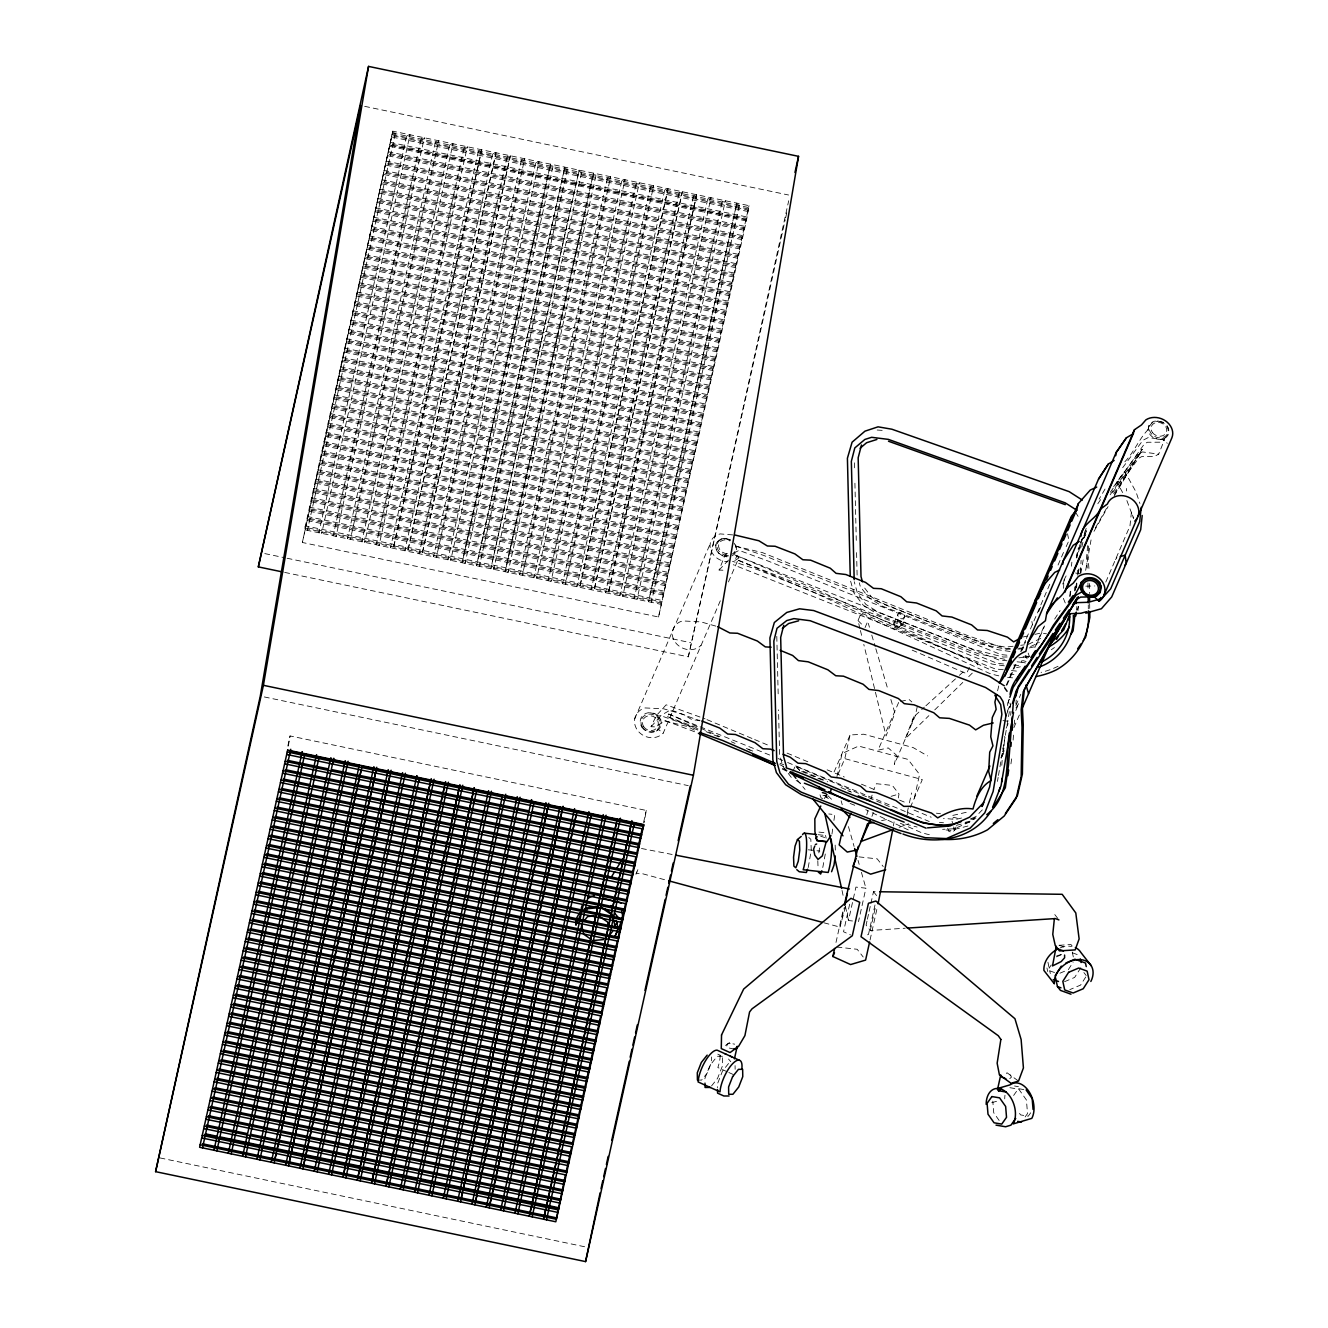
<?xml version="1.0" encoding="UTF-8"?>
<svg xmlns="http://www.w3.org/2000/svg" width="1328" height="1328" viewBox="0 0 1328 1328"><rect width="100%" height="100%" fill="white"/><g stroke="black" fill="none" stroke-linecap="round" stroke-linejoin="round"><path stroke-width="0.75" stroke-dasharray="5 3.75" d="M1063.612 588.337L1063.778 582.328M1076.394 588.005L1076.626 582.013L1075.282 590.097M1069.936 596.72L1070.335 588.586M1074.535 590.96L1074.734 586.893M1075.298 590.512L1075.497 586.445M1076.908 557.943L1077.207 551.85M1076.659 587.408L1076.859 583.357M1077.274 575.223L1077.572 569.148M1078.535 573.862L1078.734 569.795M1080.494 572.534L1081.092 560.366M1081.805 547.02L1085.159 532.13M1001.81 765.31L1002.441 755.649M1013.115 740.111L1013.563 734.102M1014.326 724.075L1014.642 720.075M1003.37 754.437L1004.748 736.359M1010.674 715.377L1010.973 711.36M1015.903 704.072L1016.235 700.072M1087.649 545.642L1086.47 558.723L1087.499 570.94M1088.661 545.991L1087.831 555.32L1089.209 571.604M1071.447 566.209L1071.862 562.159M1076.477 610.183L1076.925 606.332M1077.971 610.565L1078.419 606.713M818.861 852.908L819.642 846.998M825.286 854.004L822.48 869.11M1010.94 763.849L1011.737 758.139M831.959 834.034L832.805 828.207M833.934 820.438L834.781 814.612L828.788 813.964M302.352 542.488L392.806 131.173L748.992 205.674L746.585 219.817L658.539 617.005L302.352 542.488L392.806 131.173M307.615 528.942L307.382 530.37L395.678 131.771L395.429 133.182L392.557 132.584L304.51 529.756L660.697 604.273L661.244 601.767L661.493 600.356L305.307 525.855L305.058 527.266L661.244 601.767M319.085 531.349L318.853 532.76L407.132 134.161L406.899 135.589L409.771 136.186L410.003 134.775L321.708 533.358L321.957 531.947M288.359 746.037L290.068 735.944L646.255 810.445L644.196 822.563M333.411 534.337L333.179 535.765L421.474 137.166L421.225 138.577L424.097 139.174L424.346 137.763L336.05 536.363L336.283 534.952M347.753 537.342L347.504 538.753L435.8 140.17L435.567 141.581L438.423 142.179L438.672 140.768L350.376 539.351L350.625 537.94M362.079 540.347L361.847 541.758L450.142 143.158L449.893 144.586L452.765 145.184L452.997 143.756L364.719 542.355L364.951 540.944M376.422 543.335L376.173 544.762L464.468 146.163L464.236 147.574L467.091 148.172L467.34 146.761L379.044 545.36L379.293 543.932M390.747 546.339L390.515 547.75L478.81 149.168L478.561 150.579L481.433 151.176L393.37 548.348L481.666 149.765L481.433 151.176M405.09 549.344L404.841 550.755L493.136 152.156L492.904 153.567L495.759 154.181L407.713 551.352L496.008 152.753L495.759 154.181M419.416 552.332L419.183 553.743L507.462 155.16L507.23 156.571L510.101 157.169L422.038 554.34L510.334 155.758L510.101 157.169M433.758 555.336L433.509 556.747L521.804 158.148L521.555 159.576L524.427 160.173L524.676 158.762L436.381 557.345L436.613 555.934M448.084 558.324L447.851 559.752L536.13 161.153L535.898 162.564L538.77 163.161L539.002 161.75L450.707 560.35L450.956 558.922M465.281 561.927L465.049 563.338L553.344 164.755L553.095 166.166L550.224 165.568L550.473 164.157L462.177 562.74L550.224 165.568M479.624 564.931L479.375 566.342L567.67 167.743L567.421 169.171L564.566 168.556L564.798 167.145L476.503 565.745L564.566 168.556M493.95 567.919L493.717 569.347L581.996 170.748L581.764 172.159L578.892 171.561L579.141 170.15L490.845 568.733L578.892 171.561M508.292 570.924L508.043 572.335L596.338 173.752L596.089 175.163L593.234 174.566L593.467 173.138L505.171 571.737L593.234 174.566M519.746 573.314L519.514 574.742L607.809 176.143L607.56 177.554L610.432 178.151L610.664 176.74L522.369 575.339L522.618 573.928M534.088 576.319L533.839 577.73L622.135 179.147L621.902 180.558L624.758 181.156L625.007 179.745L536.711 578.327L536.944 576.916M548.414 579.323L548.182 580.734L636.477 182.135L636.228 183.563L639.1 184.16L639.332 182.733L551.037 581.332L551.286 579.921M562.757 582.311L562.508 583.722L650.803 185.14L650.554 186.551L653.426 187.148L653.675 185.737L565.379 584.337L565.612 582.909M577.082 585.316L576.85 586.727L665.129 188.144L664.896 189.555L667.768 190.153L579.705 587.325L668.001 188.742L667.768 190.153M591.408 588.321L591.176 589.732L679.471 191.132L679.222 192.543L682.094 193.158L594.048 590.329L682.343 191.73L682.094 193.158M605.751 591.309L605.502 592.72L693.797 194.137L693.565 195.548L696.42 196.146L608.373 593.317L696.669 194.735L696.42 196.146M620.076 594.313L619.844 595.724L708.139 197.125L707.89 198.553L710.762 199.15L710.995 197.739L622.716 596.322L622.948 594.911M634.419 597.301L634.17 598.729L722.465 200.13L722.233 201.541L725.088 202.138L725.337 200.727L637.042 599.326L637.291 597.899M651.616 600.903L651.367 602.314L739.663 203.732L739.43 205.143L736.559 204.545L736.808 203.134L648.512 601.717L736.559 204.545M658.539 617.005L748.992 205.674M662.772 594.911L663.004 593.5L306.818 518.999L306.585 520.41L662.772 594.911L663.319 592.421L663.552 591.01L307.382 516.509L307.133 517.92L663.319 592.421M664.847 585.565L665.079 584.154L308.893 509.637L308.66 511.064L664.847 585.565L665.627 581.647L309.457 507.147L309.208 508.558L665.394 583.075M666.922 576.203L667.154 574.792L310.968 500.291L310.735 501.702L666.922 576.203L667.469 573.713L667.702 572.302L311.532 497.801L311.283 499.212L667.469 573.713M668.98 566.857L669.229 565.446L313.043 490.945L312.81 492.356L668.98 566.857L669.544 564.367L669.777 562.956L313.607 488.438L313.358 489.866L669.544 564.367M671.055 557.511L671.304 556.083L315.118 481.583L314.885 482.994L671.055 557.511L671.619 555.004L671.852 553.593L315.666 479.093L315.433 480.504L671.619 555.004M673.13 548.149L673.379 546.738L317.193 472.237L316.96 473.648L673.13 548.149L673.927 544.248L317.741 469.73L317.508 471.158L673.694 545.659M675.205 538.803L675.454 537.392L319.268 462.874L319.019 464.302L675.205 538.803L675.753 536.313L676.002 534.885L319.816 460.384L319.583 461.795L675.753 536.313M677.28 529.44L677.529 528.029L321.343 453.529L321.094 454.94L677.28 529.44L677.828 526.95L678.077 525.539L321.891 451.039L321.658 452.45L677.828 526.95M679.355 520.095L679.587 518.684L323.418 444.166L323.169 445.594L679.355 520.095L680.152 516.194L323.966 441.676L323.733 443.087L679.903 517.605M681.43 510.749L681.662 509.321L325.493 434.82L325.244 436.231L681.43 510.749L681.978 508.242L682.227 506.831L326.041 432.33L325.792 433.741L681.978 508.242M683.505 501.386L683.737 499.975L327.568 425.475L327.319 426.886L683.505 501.386L684.302 497.485L328.116 422.968L327.867 424.396L684.053 498.896M685.58 492.041L685.812 490.63L329.626 416.112L329.394 417.523L685.58 492.041L686.128 489.551L686.36 488.123L330.191 413.622L329.942 415.033L686.128 489.551M687.655 482.678L687.887 481.267L331.701 406.766L331.469 408.177L687.655 482.678L688.435 478.777L332.266 404.276L332.017 405.687L688.203 480.188M689.713 473.332L689.962 471.921L333.776 397.404L333.544 398.832L689.713 473.332L690.51 469.415L334.341 394.914L334.092 396.325L690.278 470.842M691.788 463.987L692.037 462.559L335.851 388.058L335.619 389.469L691.788 463.987L692.353 461.48L692.585 460.069L336.399 385.568L336.167 386.979L692.353 461.48M693.863 454.624L694.112 453.213L337.926 378.712L337.694 380.123L693.863 454.624L694.66 450.723L338.474 376.206L338.242 377.633L694.428 452.134M695.938 445.278L696.187 443.851L340.001 369.35L339.769 370.761L695.938 445.278L696.503 442.772L696.735 441.361L340.549 366.86L340.317 368.271L696.503 442.772M698.013 435.916L698.262 434.505L342.076 360.004L341.827 361.415L698.013 435.916L698.561 433.426L698.81 432.015L342.624 357.514L342.392 358.925L698.561 433.426M700.088 426.57L700.321 425.159L344.151 350.642L343.902 352.069L700.088 426.57L700.636 424.08L700.885 422.653L344.699 348.152L344.467 349.563L700.636 424.08M702.163 417.208L702.396 415.797L346.226 341.296L345.977 342.707L702.163 417.208L702.711 414.718L702.96 413.307L346.774 338.806L346.542 340.217L702.711 414.718M704.238 407.862L704.471 406.451L348.301 331.95L348.052 333.361L704.238 407.862L704.786 405.372L705.035 403.961L348.849 329.444L348.6 330.871L704.786 405.372M706.313 398.516L706.546 397.089L350.376 322.588L350.127 323.999L706.313 398.516L707.11 394.599L350.924 320.098L350.675 321.509L706.861 396.01M708.388 389.154L708.621 387.743L352.435 313.242L352.202 314.653L708.388 389.154L709.169 385.253L352.999 310.735L352.75 312.163L708.936 386.664M710.463 379.808L710.696 378.397L354.51 303.88L354.277 305.307L710.463 379.808L711.011 377.318L711.244 375.89L355.074 301.39L354.825 302.801L711.011 377.318M712.522 370.446L712.771 369.035L356.585 294.534L356.352 295.945L712.522 370.446L713.319 366.545L357.149 292.044L356.9 293.455L713.086 367.956M714.597 361.1L714.846 359.689L358.66 285.171L358.427 286.599L714.597 361.1L715.394 357.199L359.207 282.681L358.975 284.092L715.161 358.61M716.672 351.754L716.921 350.326L360.735 275.826L360.502 277.237L716.672 351.754L717.236 349.247L717.469 347.836L361.282 273.336L361.05 274.747L717.236 349.247M718.747 342.392L718.996 340.981L362.81 266.48L362.561 267.891L718.747 342.392L719.544 338.491L363.357 263.973L363.125 265.401L719.295 339.902M720.822 333.046L721.071 331.635L364.885 257.117L364.636 258.528L720.822 333.046L721.37 330.556L721.619 329.128L365.432 254.627L365.2 256.038L721.37 330.556M722.897 323.683L723.129 322.272L366.96 247.772L366.711 249.183L722.897 323.683L723.694 319.782L367.507 245.282L367.275 246.693L723.445 321.193M724.972 314.338L725.204 312.927L369.035 238.409L368.786 239.837L724.972 314.338L725.769 310.42L369.582 235.919L369.333 237.33L725.52 311.848M727.047 304.992L727.279 303.564L371.11 229.063L370.861 230.474L727.047 304.992L727.595 302.485L727.844 301.074L371.657 226.573L371.408 227.984L727.595 302.485M729.122 295.629L729.354 294.218L373.168 219.718L372.936 221.129L729.122 295.629L729.902 291.728L373.732 217.211L373.483 218.639L729.67 293.139M731.197 286.284L731.429 284.856L375.243 210.355L375.011 211.766L731.197 286.284L731.745 283.777L731.977 282.366L375.807 207.865L375.558 209.276L731.745 283.777M733.272 276.921L733.504 275.51L377.318 201.009L377.086 202.42L733.272 276.921L734.052 273.02L377.882 198.519L377.633 199.93L733.82 274.431M735.33 267.575L735.579 266.164L379.393 191.647L379.161 193.075L735.33 267.575L735.895 265.085L736.127 263.658L379.941 189.157L379.708 190.568L735.895 265.085M737.405 258.213L737.654 256.802L381.468 182.301L381.236 183.712L737.405 258.213L737.97 255.723L738.202 254.312L382.016 179.811L381.783 181.222L737.97 255.723M739.48 248.867L739.729 247.456L383.543 172.955L383.311 174.366L739.48 248.867L740.045 246.377L740.277 244.966L384.091 170.449L383.858 171.86L740.045 246.377M741.555 239.521L741.804 238.094L385.618 163.593L385.369 165.004L741.555 239.521L742.103 237.015L742.352 235.604L386.166 161.103L385.933 162.514L742.103 237.015M743.63 230.159L743.879 228.748L387.693 154.247L387.444 155.658L743.63 230.159L744.427 226.258L388.241 151.741L388.008 153.168L744.178 227.669M745.705 220.813L745.938 219.402L389.768 144.885L389.519 146.296L745.705 220.813L746.253 218.323L746.502 216.896L390.316 142.395L390.083 143.806L746.253 218.323M747.78 211.451L748.013 210.04L391.843 135.539L391.594 136.95L747.78 211.451L748.328 208.961L748.577 207.55L392.391 133.049M284.69 572.401L688.319 656.829L788.699 200.744M997.461 781.428L998.141 777.411M998.49 775.403L1004.997 737.289M1005.346 735.28L1006.707 727.246M1007.056 725.237L1010.492 705.185L1009.031 699.225M1069.92 596.073L1070.982 590.047M1076.61 557.843L1078.369 547.783M1078.137 573.779L1079.564 565.628M1084.544 537.093L1085.258 533.009M893.379 825.85L894.093 821.866M898.309 797.962L899.006 793.995L892.35 785.446L876.38 783.703L873.957 789.297M1080.809 573.447L1083.681 557.129M1085.673 570.326L1091.052 539.932M1167.113 426.006C1170.167 430.006 1169.221 435.933 1164.473 438.356A10.69 8.898 22.1 0 1 1154.049 437.941A10.69 8.898 22.1 0 1 1148.089 429.791L1149.118 425.159L1152.604 421.955C1155.277 419.117 1172.292 425.109 1157.701 420.943M1148.089 429.791L1149.069 425.259M287.827 746.021L290.068 735.944M643.565 822.547L646.255 810.445M688.319 656.829L785.23 219.718M785.678 217.692L787.023 211.617M914.328 798.128L919.574 774.44L907.97 759.4L858.652 746.07L842.068 753.491L836.823 777.179L844.807 758.653L850.069 734.965L863.764 734.218L913.083 747.548L927.575 755.914M835.993 942.448L843.562 908.302M824.041 922.811L839.977 927.11L844.342 907.422M845.488 906.692L839.977 927.11M849.654 904.202L843.546 931.758L850.567 934.945M852.493 920.985L848.492 920.536L855.913 887.087L865.922 888.183L858.502 921.632M866.968 921.184L866.088 925.118L870.272 930.463L905.231 928.222M867.4 919.208L868.711 913.315M869.143 911.34L870.454 905.43M870.902 903.472L873.509 891.652L877.659 891.719M917.25 706.712L915.175 716.058L894.308 764.43L896.383 755.084L888.266 747.93L878.074 750.137L898.94 701.765M875.003 904.982L868.462 934.514L864.744 935.626M870.272 930.463L875.932 904.883M870.056 939.992L877.625 905.845M907.207 812.719L908.966 804.818M909.398 802.842L911.589 792.965M997.594 690.809L998.938 685.132M1007.371 705.55L1009.197 698.096M726.814 1045.983L727.329 1043.974L730.583 1043.227L734.683 1044.173M866.769 814.828L867.831 810.877M871.019 799.058L872.098 795.107M911.921 723.345L913.73 716.838L924.371 707.16M1076.261 557.677L1079.93 544.629M1078.485 552.099L1082.685 537.193M1079.863 548.696L1083.001 537.525M1007.952 703.193L1009.247 699.258M808.188 867.549L811.259 850.468L810.827 839.263L808.387 837.171M1077.141 609.984L1078.535 606.365M722.913 570.227L719.079 570.027L724.839 555.668L728.923 551.369M998.805 675.836A84.959 70.616 21.9 0 1 989.128 673.23L813.715 592.388L735.496 559.138L736.874 555.751L998.789 659.95L1006.923 660.78M1081.938 539.052L1080.461 542.77L1087.35 532.428M1086.221 528.411L1084.046 533.79L1086.354 530.337M1114.159 496.074L1142.146 449.379L1109.345 495.892M1123.388 479.059L1138.544 458.343L1141.648 456.616L1154.248 456.55L1158.697 454.126L1164.457 439.767L1148.189 437.576L1142.877 440.332L1120.517 470.627M635.913 874.256L638.154 869.043L636.145 873.708L640.743 873.26L666.639 880.265M634.718 718.83L710.181 543.866M700.039 720.291L692.336 719.959L683.87 714.647L663.535 708.77L645.059 707.94A16.517 14.874 24.8 0 0 637.506 730.317A16.517 14.874 24.8 0 0 663.253 733.089L720.39 600.605M728.441 581.946L738.899 557.677L733.77 554.075M792.833 771.618L795.273 765.974L866.736 796.833M859.93 628.493L858.004 620.541L861.241 613.038L977.84 663.353L976.229 667.104M865.059 627.563L867.715 621.404L869.458 627.248M893.877 623.496L897.628 614.831L899.986 612.606L903.521 613.553L904.683 616.74L900.948 625.405L898.575 627.646L895.039 626.683L893.877 623.496L896.251 621.272L899.786 622.234L900.948 625.405M834.084 772.016L850.069 734.965M913.73 716.838L905.264 738.783L928.87 715.659M871.915 816.388L873.509 812.653M969.34 667.27L966.568 673.678L909.73 649.077M906.343 816.67L909.531 809.25M910.327 807.391L922.313 779.602L844.807 758.653M1006.093 685.497L1015.024 664.797M1020.701 651.616L1025.581 640.328M1026.395 638.436L1028.835 632.792M1030.445 629.024L1050.747 581.963M1058.051 565.031L1063.745 551.85M1007.022 684.982L1016.75 662.456M1021.597 651.201L1025.648 641.822M1038.596 611.776L1041.036 606.149M947.644 828.224L948.806 831.411L952.342 832.357L954.716 830.133L956.957 824.92M1007.437 711.078L1010.658 703.608M1034.827 647.566L1044.489 625.156M1005.943 715.709L1011.006 703.956M1036.454 644.943L1044.671 625.903M1062.732 584.021L1065.205 578.311M1006.143 728.209L1009.396 720.656M1015.903 705.55L1020.8 694.229M1015.837 710.447L1019.107 702.844M1002.507 751.731L1004.001 748.262M1000.864 757.873L1004.117 750.32M1013.895 727.661L1019.589 714.447M1164.473 438.356L1168.026 435.036M1105.776 582.079L1129.962 525.988L1131.456 511.795L1133.548 518.368L1126.493 499.544M697.814 730.051L667.469 716.639L668.698 714.049L770.406 755.333M694.561 731.745L665.544 720.739L654.92 726.864L651.069 726.698L656.215 715.775L666.158 704.819L705.068 718.846M1063.828 580.336L1066.849 574.493M1066.168 546.638L1068.957 540.546L1067.513 533.806M1095.368 527.93L1106.423 508.524M1094.006 531.333L1108.067 506.632M1114.458 494.414L1142.146 449.379M1015.97 707.924L1019.29 702.744M1049.137 968.212L1051.212 964.975M1068.343 969.656L1073.157 962.103M1080.826 967.73L1074.634 977.441L1063.844 981.99M1085.756 976.976L1080.594 985.077L1069.804 989.626M1054.648 619.08L1060.109 610.598M1110.357 492.223L1144.304 443.984L1147.409 442.257L1159.991 442.191L1164.457 439.767M1083.847 535.466L1088.445 528.577M824.173 798.643L828.871 791.737M1113.628 486.646L1137.117 454.691L1142.429 451.935L1158.697 454.126M1097.824 503.744L1102.34 497.153M1115.454 559.636L1116.914 557.544M1105.029 489.069L1099.136 499.096M1140.785 452.765L1111.387 494.298M1122.641 492.555L1116.798 481.964L1121.828 482.031L1112.449 495.244M1013.629 1095.434L1018.427 1088.661L1024.187 1089.641M1025.133 1116.931L1027.523 1113.561L1026.411 1099.966L1018.842 1089.209L1009.247 1087.582M1030.661 1112.814L1028.254 1116.201L1020.585 1114.906L1017.547 1110.606M1148.239 429.442C1138.644 439.352 1134.029 452.649 1124.119 462.493M728.541 1063.496L722.465 1071.098L717.419 1084.013L717.485 1087.665M711.542 1085.939L717.601 1078.319L722.648 1065.405L722.482 1056.275L717.801 1054.15M901.895 625.09L904.368 621.985M827.211 794.509L825.966 796.003L822.364 795.223M953.62 829.402L954.865 827.908M651.069 726.698L660.995 715.742L698.013 728.972M719.079 570.027L728.607 560.001M982.322 809.864L971.399 821.169L954.566 828.738L942.581 829.336M934.763 709.882L962.8 682.426M968.71 676.649L973.125 672.3M656.381 731.047L658.173 729.321L663.253 733.089M904.683 616.74L902.326 618.964L898.79 618.018L897.628 614.831M1009.761 1078.668L1011.504 1077.058L1010.093 1074.85L1006.358 1073.339M925.898 705.782L957.853 676.732M959.38 675.338L963.945 671.188M725.52 1045.485L729.769 1042.38L733.288 1043.974M1051.311 649.757L1054.465 647.516M733.853 553.112L739.032 550.356L768.165 561.08L1000.947 654.571L1009.081 655.401M901.812 621.521L897.579 620.807L896.516 619.446M1027.855 657.277L1028.636 656.862L1025.1 655.484M1028.337 644.346L1042.829 637.39M1030.611 646.57L1039.293 642.403M1056.706 955.878L1062.566 954.019M970.37 818.994L977.574 815.79M1056.374 956.874L1061.769 954.6M1059.943 973.192L1066.666 970.37M899.106 827.344L908.634 823.808M891.105 796.335L899.006 793.995M991.734 1102.721L999.171 1100.514M961.522 818.015L955.745 819.459L943.478 818.347M971.1 819.326L976.893 817.882M956.376 825.319L971.814 821.434M967.946 826.016L950.599 830.398L942.415 829.651M952.807 815.409L968.411 811.806M965.224 822.298L971.083 820.936A68.442 61.669 25.2 0 0 974.702 818.961M1029.3 647.948L1036.72 646.271M1023.29 636.959L1027.175 636.095M1034.927 634.352L1040.754 633.058L1046.514 633.821M1025.365 657.045L1029.167 656.215M881.576 820.621L889.544 818.878M900.65 701.4L909.132 699.557L911.838 701.948M1164.523 438.24L1161.967 438.755L1167.312 443.303M1016.567 667.586L1020.402 666.805M1013.065 646.238L1005.429 647.168L981.658 642.486L881.875 603.526L871.483 596.986L863.947 587.092M1020.701 645.292L1024.519 644.827M1018.842 657.841L1028.768 656.779L1022.859 656.796M1010.575 648.977L1006.508 649.326L978.188 643.532L881.742 605.883L868.778 597.716L860.361 586.677L859.282 582.793M1018.709 648.28L1024.801 647.765M1059.196 945.287L1070.982 944.54L1074.12 948.557M1017.912 649.11L1023.672 648.877M1085.773 586.163L1094.836 585.963M1007.139 656.978L1003.204 657.028L972.478 649.11L878.87 612.557L865.889 604.389L857.49 593.35L854.236 581.73M1121.828 482.031L1116.865 482.081L1124.633 471.274L1136.054 492.007L1139.905 503.495M722.482 1056.275L717.236 1056.275L709.949 1065.421L704.919 1078.336L705.002 1083.814M697.416 1080.079L701.632 1080.079L707.459 1072.775L711.476 1062.433L711.393 1056.955M732.658 534.902L720.125 533.906A16.517 13.745 22.2 0 0 710.546 549.377A16.517 13.745 22.2 0 0 728.159 561.777M656.215 715.775L660.066 715.925L670.69 709.816L699.707 720.822M724.839 555.668L728.674 555.868M877.177 430.023L884.581 430.538M939.444 822.414L943.527 822.779M1017.099 661.809L1023.207 662.44M1003.52 663.967L997.428 663.353L735.496 559.138M1013.696 665.013L1021.83 665.826M1003.321 669.744L995.187 668.93L733.272 564.715M1011.455 670.574L1017.563 671.204M818.944 832.092L824.97 832.756L826.132 838.167M818.031 834.681L825.717 835.511M808.271 849.804L819.824 851.065M859.017 856.875L877.227 858.867L883.236 866.586M836.955 947.063L857.174 949.271L863.2 957.007M1002.989 720.623L1008.782 721.32M1009.961 648.828L1004.084 648.081L967.448 635.531L762.504 552.631L735.795 546.19M936.406 813.184L940.506 813.732M1010.06 651.467L997.809 649.707L763.832 555.469L734.367 545.642M1004.3 665.826L992.049 664.066L758.072 569.828L732.541 561.312M1059.063 945.221L1066.218 947.76M1014.559 1086.005L1018.393 1086.653M641.457 848.492L673.761 854.784M1004.947 659.319L978.504 653.857L878.721 614.914L863.183 605.12L853.904 592.919L850.335 580.187M650.122 712.771L655.517 713.9L660.863 719.909L687.489 726.565L696.005 730.964M364.669 106.34L788.583 195.017M392.142 134.46L748.328 208.961M390.399 145.316L746.585 219.817M304.759 528.345L660.929 602.862M264.787 553.593L285.072 557.826M287.097 558.258L690.726 642.686M264.338 696.951L688.253 785.628M160.024 1157.933L585.963 1247.025M729.354 1048.058L733.454 1048.987M895.205 626.301C898.292 628.957 903.372 625.023 900.019 621.687M905.547 824.074L917.067 827.045M1022.51 660.514L1026.046 661.46M1075.647 572.982L1079.183 573.945L1081.556 571.704L1080.378 568.517M1023.058 656.613L1026.594 657.576L1027.756 660.763M1025.399 662.987L1021.863 662.041L1020.701 658.854M957.289 818.264L953.753 817.318L951.396 819.542L952.558 822.729M715.825 626.119L701.001 621.902L682.592 620.923A16.5 14.326 23.3 0 0 675.388 642.453A16.5 14.326 23.3 0 0 701.035 645.358M820.704 836.258L824.671 837.487M730.433 540.23L725.287 538.504A10.591 8.815 22.1 0 0 715.809 547.169A10.591 8.815 22.1 0 0 726.98 556.664M1072.476 952.84L1079.515 955.396M1049.817 970.851L1054.897 972.677M667.469 716.639L696.486 727.644M850.103 803.457L855.83 805.698M913.996 810.063L931.21 817.235M778.059 758.52L785.711 761.708M787.637 762.504L929.218 821.484M706.048 731.628L719.444 737.206M748.145 749.158L755.798 752.345M801.714 771.468L822.762 780.233M847.646 790.592L851.464 792.185M782.574 768.397L788.317 770.788M706.977 719.643L752.744 738.766M754.653 739.563L769.908 745.938M787.072 753.109L808.055 761.874M827.128 769.842L844.293 777.013M861.457 784.184L876.712 790.558M899.604 800.12L907.24 803.307M780.017 763.235L783.835 764.828M736.874 555.751L815.077 588.985L990.489 669.827A84.959 70.616 21.9 0 0 1000.167 672.433M868.612 797.63L889.312 806.561M803.108 771.186L827.742 781.827M841.022 787.554L850.484 791.654M668.698 714.049L699.026 727.462M700.918 728.308L719.876 736.691M731.247 741.721L735.048 743.398M900.334 823.26L920.536 832.258A84.959 76.526 25.2 0 0 930.198 834.897M908.302 829.934L865.74 809.682M726.98 1071.663L717.85 1067.529A21.231 7.337 -65.6 0 0 720.042 1054.581M728.806 1072.493L736.11 1075.813M746.419 748.428L750.137 750.22M779.802 764.679L783.503 766.472M782.292 769.061L787.853 771.767M796.153 780.449L802.627 784.533M1006.873 1072.659L1018.526 1081.075M827.975 795.771L833.835 801.548M799.688 770.356L795.273 765.974L799.506 770.207M824.771 795.157L829.187 799.539M858.004 620.541L863.648 626.169M728.524 1059.014L730.782 1061.719M797.248 779.885L805.1 789.479M1054.781 914.577L1057.918 918.594M1083.897 972.561L1086.204 975.532M873.509 891.652L877.692 896.998M791.289 777.378L782.873 766.339L779.619 754.719L778.54 709.833M999.154 1120.467L993.742 1112.798L992.796 1101.144M1075.464 512.11L1079.349 518.418M1063.363 598.347L1065.388 603.294M1167.163 425.89L1168.374 428.977M1002.955 748.046L1004.117 751.233M953.554 826.946L954.716 830.133M825.883 793.546L827.062 796.734L824.688 798.958L821.152 798.012L819.99 794.825M1028.187 653.11L1029.416 656.53M871.766 635.066L875.235 646.769M875.816 648.728L887.984 689.713M890.872 699.474L894.923 713.136L886.075 735.961L863.798 644.412M841.122 800.784L842.251 804.751M848.459 826.597L854.087 846.467M858.037 860.361L859.166 864.345M861.407 872.28L865.922 888.183M860.411 630.485L861.872 636.461M1072.244 952.027L1073.373 957.156M1047.941 962.269L1050.315 973.573M1046.945 967.963L1047.726 971.532M842.018 890.441L843.313 896.466M845.471 906.493L848.492 920.536M1124.982 471.938L1125.845 476.354M1031.873 621.454L1032.553 624.94M1126.376 488.488L1126.642 490.995M835.163 845.106L835.428 852.277M817.799 860.776L818.081 868.263M854.419 462.825L854.568 468.95M854.917 483.226L856.278 540.363M856.577 552.614L857.108 575.057M776.797 636.361L778.258 697.582M735.065 1065.62L735.131 1069.272M1089.375 583.54L1089.508 593.5M1089.657 603.46L1089.74 609.419M1087.947 582.959L1088.064 590.927M1088.263 604.871L1088.313 608.838M1004.732 1098.854A21.231 13.911 73.4 0 1 1004.981 1095.235M1060.126 947.893A21.231 15.936 -37.9 0 1 1071.53 946.416M1012.567 677.828A84.959 70.616 21.9 0 1 1006.69 677.23M1058.067 666.258A84.959 70.616 21.9 0 1 1041.086 672.366M1013.945 674.425A84.959 70.616 21.9 0 1 1010.027 674.06M738.916 557.677A16.517 13.745 22.2 0 1 732.243 561.312M1159.643 421.457A9.661 8.034 22.2 0 1 1166.814 434.804A9.661 8.034 22.2 0 1 1150.712 432.928A9.661 8.034 22.2 0 1 1158.016 421.275M727.13 553.676A8.084 6.74 22.1 0 1 718.697 544.629A8.084 6.74 22.1 0 1 729.852 540.894M734.152 543.169A9.661 8.034 22.2 0 1 731.761 554.357M727.146 555.27A9.661 8.034 22.2 0 1 717.07 544.48A9.661 8.034 22.2 0 1 730.417 539.998M735.596 544.895A10.69 8.898 22.1 0 1 732.06 555.785M726.964 556.814A10.69 8.898 22.1 0 1 715.825 544.862A10.69 8.898 22.1 0 1 730.566 539.915M1152.389 432.496A8.084 6.74 22.1 0 0 1166.034 433.044A8.084 6.74 22.1 0 0 1158.232 422.37A8.084 6.74 22.1 0 0 1152.389 432.496M641.905 727.146A10.69 9.628 24.9 0 0 660.099 727.578A10.69 9.628 24.9 0 0 650.139 712.638A10.69 9.628 24.9 0 0 641.905 727.146M643.731 726.715A8.084 7.287 24.8 0 0 657.493 727.03A8.084 7.287 24.8 0 0 649.956 715.726A8.084 7.287 24.8 0 0 643.731 726.715M642.52 727.213A9.661 8.698 24.8 0 0 658.954 727.595A9.661 8.698 24.8 0 0 649.956 714.082A9.661 8.698 24.8 0 0 642.52 727.213"/><path stroke-width="1.5" d="M867.632 826.033L867.649 823.675L873.625 822.364M1028.553 693.664L1026.013 684.933M1075.863 603.642L1076.062 599.592M1009.33 733.006C1005.445 760.496 1011.538 795.489 986.737 814.678M1012.185 716.888L1008.516 764.978L1005.329 787.77L993.543 806.86M1010.957 746.353L1011.255 742.352M1012.185 730.334L1012.633 724.324M1012.517 712.887L1013.347 702.91L1018.061 686.792L1029.283 669.495M1054.382 918.544L1052.772 934.381L1055.262 945.553L1059.445 950.914L1075.165 949.902L1079.133 938.929L1075.796 912.967L1062.184 894.308L879.734 891.752M1141.2 507.329L1139.706 521.539L1110.673 588.835L1101.875 598.48L1088.495 602.265L1074.485 602.746M1142.196 515.48L1140.702 529.689L1111.685 596.986L1101.427 608.722L1085.74 613.154M1073.339 615.312C1074.717 637.988 1060.142 660.149 1038.596 667.204M1075.116 613.586L1073.09 630.883L1071.082 634.07M1075.813 615.943L1076.261 612.108M1108.316 464.07L1098.538 479.059L1108.266 464.103L1114.142 460.418M1096.712 487.094L1090.271 490.049L1078.386 503.528L1076.626 509.869L1071.397 516.293L999.386 683.256C1008.317 672.599 1011.139 656.464 1025.863 651.384L1027.955 642.636L1098.538 479.059M835.246 855.913L834.001 865.092L831.577 871.716M1062.782 564.217L1063.247 560.798L1073.256 545.293L1079.216 541.409M1007.869 775.685L1008.666 769.991M1115.703 455.736L1116.217 452.367L1126.41 437.775L1132.419 434.239L1134.527 429.674L1141.482 424.943L1145.865 419.88A16.517 13.745 22.2 0 1 1165.486 420.86A16.517 13.745 22.2 0 1 1171.91 437.742L1103.983 595.243M1080.859 536.446C1081.573 523.763 1096.231 519.198 1100.182 509.338L1107.369 504.026A16.5 14.326 23.3 0 1 1127.987 496.987A16.5 14.326 23.3 0 1 1137.947 516.492M258.329 566.89L368.553 66.4L798.543 156.339L693.399 775.27L585.582 1261.6L155.592 1171.661L260.288 696.104L360.618 105.493L258.329 566.89L282.665 571.97M155.592 1171.661L263.409 685.314L368.553 66.4M290.766 749.274L202.487 1147.857M302.004 753.092L302.236 751.665L213.941 1150.264M316.579 754.669L228.283 1153.252M330.904 757.674L242.609 1156.256M333.527 759.682L333.776 758.271L245.481 1156.854M348.102 761.259L259.807 1159.859M373.898 766.654L285.62 1165.254M388.241 769.659L299.945 1168.258M391.113 770.257L302.817 1168.856M405.438 773.261L317.143 1171.844M416.66 777.063L416.909 775.652L328.614 1174.251M431.235 778.656L342.939 1177.239M445.577 781.644L357.282 1180.243M448.432 782.258L360.154 1180.841M462.775 785.246L374.479 1183.846M488.571 790.641L400.276 1189.241M505.769 794.244L417.473 1192.843M520.111 797.248L431.816 1195.831M531.333 801.05L531.565 799.639L443.286 1198.238M545.908 802.643L457.612 1201.226M588.902 811.64L500.606 1210.223M603.244 814.628L514.949 1213.228M620.193 819.642L620.442 818.231L532.146 1216.83M200.163 1144.769L556.349 1219.27L565.346 1175.363M576.767 1126.825L576.535 1128.236L220.348 1053.735M578.842 1117.479L578.61 1118.89L222.423 1044.389M580.917 1108.116L580.685 1109.544L224.498 1035.027M582.992 1098.771L582.743 1100.182L226.573 1025.681M585.067 1089.425L584.818 1090.836L228.648 1016.318M587.142 1080.062L586.893 1081.473L230.723 1006.973M591.292 1061.354L591.043 1062.782L234.857 988.264M593.35 1052.008L593.118 1053.419L236.932 978.919M595.425 1042.663L595.193 1044.074L239.007 969.556M597.5 1033.3L597.268 1034.711L241.082 960.21M599.575 1023.954L599.343 1025.365L243.157 950.865M601.65 1014.592L601.418 1016.003L245.232 941.502M270.862 835.146L625.007 909.215L624.774 910.643L268.588 836.125M628.609 893.014L628.36 894.425L272.19 819.924M630.684 883.651L630.435 885.079L274.265 810.561M632.759 874.305L632.51 875.716L276.324 801.216M634.834 864.96L634.585 866.371L278.399 791.87M638.967 846.251L638.735 847.662L282.549 773.162M643.117 827.543L642.885 828.954L286.699 754.453M585.582 1261.6L600.107 1192.81M1013.546 712.439L1001.03 785.744L992.564 807.474M1116.217 452.367L1046.63 613.719L1045.402 620.757L1038.23 626.467L1027.938 642.719M878.074 903.837L892.682 829.834M216.813 1150.861L304.859 753.69M231.155 1153.866L319.201 756.678M256.951 1159.261L345.247 760.662M271.277 1162.249L359.34 765.077M274.83 1159.427L276.174 1153.368M277.071 1149.351L280.191 1135.224M281.088 1131.19L286.45 1107.004M287.346 1102.97L298.966 1050.548M299.862 1046.514L305.224 1022.328M306.121 1018.294L309.258 1004.184M310.138 1000.15L315.516 975.964M316.396 971.93L319.533 957.803M320.43 953.786L325.792 929.583M326.688 925.55L340.532 863.051M341.429 859.017L344.566 844.907M345.463 840.873L350.824 816.687M351.704 812.653L357.083 788.45M357.962 784.416L361.1 770.306M274.149 1162.847L362.195 765.675M289.172 1162.415L290.517 1156.373M291.396 1152.339L294.534 1138.229M295.43 1134.195L300.792 1110.009M301.688 1105.975L304.809 1091.865M305.706 1087.831L313.308 1053.552M314.205 1049.518L319.567 1025.332M320.463 1021.298L325.825 997.096M326.705 993.062L329.842 978.952M330.738 974.918L336.1 950.732M336.997 946.698L340.117 932.588M341.014 928.554L342.358 922.495M343.255 918.478L346.376 904.351M347.272 900.318L356.668 857.988M357.547 853.954L365.15 819.675M366.047 815.641L366.943 811.607M367.839 807.59L371.408 791.455M372.305 787.421L376.77 767.269M288.475 1165.851L376.538 768.68M303.498 1165.42L304.842 1159.377M305.739 1155.343L315.118 1112.997M316.014 1108.963L317.359 1102.921M318.255 1098.887L321.376 1084.777M322.272 1080.743L325.41 1066.633M326.29 1062.599L331.651 1038.396M332.548 1034.379L341.943 992.033M342.84 987.999L350.426 953.72M351.322 949.686L356.684 925.5M357.581 921.466L360.718 907.356M362.046 901.314L366.976 879.136M367.856 875.102L377.252 832.756M378.148 828.722L383.51 804.536M384.406 800.502L387.527 786.392M388.423 782.358L389.768 776.299M314.288 1171.246L402.567 772.664M331.485 1174.848L419.532 777.677M343.637 1173.819L351.239 1139.54M352.119 1135.506L357.498 1111.32M358.377 1107.286L361.515 1093.176M362.411 1089.143L371.79 1046.796M372.687 1042.762L378.048 1018.576M378.945 1014.542L388.324 972.196M389.22 968.162L396.823 933.899M397.719 929.866L403.081 905.663M403.978 901.646L413.357 859.299M414.253 855.265L419.615 831.079M420.511 827.045L423.649 812.935M424.528 808.901L429.89 784.699M345.811 1177.853L434.107 779.254M357.962 1176.807L363.324 1152.621M364.221 1148.587L371.823 1114.308M372.72 1110.274L382.099 1067.944M382.995 1063.911L388.357 1039.724M389.253 1035.691L392.391 1021.564M393.271 1017.547L398.649 993.344M399.529 989.31L408.924 946.98M409.821 942.946L417.407 908.667M418.303 904.634L421.441 890.524M422.337 886.49L423.665 880.447M424.562 876.414L433.957 834.067M434.837 830.033L440.215 805.847M441.095 801.813L444.233 787.703M372.305 1179.812L373.633 1173.769M374.529 1169.736L377.667 1155.626M378.563 1151.592L381.684 1137.465M382.58 1133.448L383.925 1127.389M384.821 1123.355L402.699 1042.712M403.596 1038.679L412.975 996.349M413.871 992.315L419.233 968.112M420.129 964.078L429.508 921.748M430.405 917.714L433.542 903.604M434.422 899.571L435.767 893.528M436.663 889.494L454.541 808.852M455.438 804.818L459.903 784.649M371.608 1183.248L459.671 786.06M386.631 1182.816L387.975 1176.757M388.872 1172.724L394.233 1148.537M395.13 1144.504L398.251 1130.394M399.147 1126.36L404.509 1102.157M405.405 1098.14L414.784 1055.793M415.681 1051.759L418.818 1037.649M419.714 1033.616L423.283 1017.48M424.18 1013.447L433.559 971.117M434.455 967.083L439.817 942.897M440.713 938.863L450.109 896.516M450.989 892.482L456.367 868.296M457.247 864.262L460.384 850.152M461.281 846.119L466.643 821.916M467.539 817.899L474.245 787.653L385.95 1186.236M388.805 1186.834L476.868 789.662M403.148 1189.838L491.443 791.239M414.618 1192.229L502.665 795.057M428.944 1195.233L517.239 796.651M446.142 1198.835L534.205 801.664M461.165 1198.404L462.509 1192.345M463.406 1188.328L466.526 1174.201M467.423 1170.167L468.767 1164.125M469.664 1160.091L472.785 1145.981M473.681 1141.947L483.06 1099.617M483.956 1095.583L497.817 1033.084M498.714 1029.051L501.835 1014.941M502.731 1010.907L508.093 986.704M508.989 982.67L518.385 940.34M519.265 936.306L524.643 912.104M525.523 908.07L528.66 893.96M529.557 889.926L530.885 883.884M531.781 879.85L534.918 865.74M535.815 861.706L541.177 837.52M542.073 833.486L543.401 827.427M544.297 823.393L548.779 803.241M460.484 1201.823L548.53 804.652M471.938 1204.23L560.001 807.059M475.507 1201.392L476.835 1195.349M477.731 1191.316L483.093 1167.129M483.99 1163.096L487.127 1148.986M488.007 1144.952L493.385 1120.749M494.265 1116.715L503.661 1074.385M504.557 1070.351L505.885 1064.309M506.781 1060.275L509.919 1046.149M510.815 1042.131L513.936 1028.005M514.832 1023.971L516.177 1017.929M517.073 1013.895L528.693 961.472M529.59 957.455L534.952 933.252M535.831 929.218L538.969 915.108M539.865 911.074L545.227 886.888M546.123 882.854L549.244 868.744M550.141 864.711L555.502 840.508M556.399 836.474L557.743 830.432M558.64 826.398L559.536 822.364M560.416 818.33L563.105 806.245L474.81 1204.828M486.28 1207.235L574.576 808.636M489.833 1204.396L491.177 1198.354M492.074 1194.32L497.436 1170.117M498.332 1166.084L503.694 1141.897M504.59 1137.864L507.711 1123.754M508.607 1119.72L513.969 1095.534M514.866 1091.5L524.245 1049.153M525.141 1045.119L534.537 1002.789M535.416 998.756L543.019 964.477M543.916 960.443L549.277 936.257M550.174 932.223L559.553 889.876M560.449 885.842L565.811 861.656M566.707 857.622L569.845 843.512M570.741 839.479L572.069 833.436M572.966 829.402L576.103 815.276M489.152 1207.833L577.199 810.644M503.478 1210.821L591.524 813.649M517.804 1213.825L606.099 815.226M529.972 1212.796L535.333 1188.593M536.23 1184.559L543.816 1150.297M544.712 1146.263L560.366 1075.697M561.246 1071.663L570.642 1029.316M571.538 1025.299L576.9 1001.096M577.796 997.062L580.917 982.952M581.813 978.919L595.674 916.42M596.571 912.386L605.95 870.056M606.846 866.022L612.208 841.819M613.104 837.785L614.001 833.752M614.881 829.734L616.225 823.675M529.274 1216.216L617.337 819.044M544.297 1215.784L545.642 1209.742M546.538 1205.708L555.917 1163.378M556.814 1159.344L562.176 1135.141M563.072 1131.107L566.193 1116.997M567.089 1112.964L570.227 1098.854M571.123 1094.82L580.95 1050.465M581.847 1046.431L591.226 1004.101M592.122 1000.067L597.484 975.864M598.38 971.83L601.518 957.72M602.397 953.687L607.776 929.5M608.656 925.467L618.051 883.137M618.948 879.103L626.534 844.824M627.43 840.79L631.896 820.621M543.617 1219.22L631.663 822.049M546.472 1219.818L634.535 822.646M566.243 1171.329L571.604 1147.143M572.501 1143.109L580.104 1108.83M581 1104.796L590.379 1062.466M591.275 1058.433L596.637 1034.23M597.534 1030.196L600.654 1016.086M601.551 1012.052L606.913 987.866M607.809 983.832L610.946 969.722M611.843 965.688L617.205 941.502M618.084 937.468L625.687 903.189M626.584 899.156L631.945 874.969M632.842 870.936L635.963 856.809M636.859 852.792L642.221 828.589M625.007 909.215L624.226 913.133L268.04 838.632M794.957 172.491L798.543 156.339M601.003 1188.759L602.796 1180.675M603.692 1176.625L605.485 1168.524M606.381 1164.49L608.174 1156.389M611.76 1140.204L629.256 1061.271M630.153 1057.221L631.962 1049.137M632.858 1045.086L634.651 1036.985M635.548 1032.952L637.34 1024.851M644.96 990.439L665.145 899.388M666.058 895.338L667.851 887.237M668.748 883.186L670.54 875.102M671.437 871.052L673.23 862.951M678.16 840.69L690.278 786.06M734.417 1058.881L737.223 1046.248L736.708 1048.24L733.454 1048.987M826.282 841.437L822.331 855.913L818.031 859.432L814.761 855.083L813.599 849.14L814.761 846.085M869.608 942L865.607 960.094L850.584 964.56L832.872 956.509L834.665 948.474M844.459 904.285L858.237 846.384M844.774 905.464L847.397 893.644M1070.102 522.136L1070.966 518.235M1001.627 1088.844L998.59 1090.952L997.527 1089.458L1000.731 1075.016L1002.142 1077.224L1005.877 1078.734M1033.533 607.859L1035.392 599.775L1040.754 593.052L1038.297 598.729M1010.093 694.361C1012.185 677.645 1028.304 668.233 1034.18 653.343C1042.281 645.491 1047.609 635.232 1053.104 625.654C1062.981 611.561 1074.883 597.766 1081.44 582.062M1100.796 597.534L1099.169 601.302L1093.923 596.521L1096.513 595.923L1100.148 592.421L1101.31 587.441L1099.617 582.494C1096.281 577.879 1090.321 576.535 1085.059 578.56L1081.39 582.179L1080.179 587.275M996.697 694.577L994.904 702.13L996.149 709.335L992.298 717.502L990.754 736.791L992.946 745.855L989.709 752.179L988.679 771.518L991.086 780.549C980.678 786.209 975.798 798.36 972.992 809.018C960.625 806.793 948.059 811.939 937.717 817.882L931.542 813.101L911.456 806.295L903.787 806.378L895.852 800.552L876.165 792.584L866.42 791.372L860.577 786.242L840.923 778.208L831.179 776.963L825.369 771.8L805.764 763.65L798.062 763.185L790.193 757.209L783.055 754.271M830.133 793.43L831.278 788.799M783.719 625.305L780.681 637.44L783.52 756.263L786.458 766.754M861.49 444.996L858.17 457.762L861.009 576.601L862.486 581.847M1041.218 591.408L1042.613 586.461L1054.764 572.368L1059.661 570.027M1046.63 613.719C1049.718 602.514 1062.002 598.629 1065.82 589.001L1134.527 429.674M1012.467 703.425L1016.136 690.892L1077.44 599.011L1080.627 597.102L1093.309 596.803M1015.621 696.735L1017.713 689.581M1009.894 697.283L1013.115 687.439L1055.013 624.459L1076.128 595.11L1081.556 592.056M1016.982 680.451L1018.261 676.516L1025.15 666.175M797.464 839.545L795.04 846.152L793.563 857.174L793.895 866.138L795.854 867.815L798.277 861.191L799.755 850.169L799.423 841.205L797.464 839.545L801.249 836.391M807.573 869.209L806.362 872.513L799.224 871.732L796.783 869.657M821.866 870.77L820.654 874.073L818.214 871.998M1070.003 613.768L1063.761 629.787L1048.556 645.773M580.934 913.581L575.904 925.251A21.231 18.443 23.3 0 1 580.137 912.568M850.866 813.251L841.238 835.578L839.163 844.923L847.281 852.078L857.473 849.87L870.305 820.106M867.649 823.675L860.976 841.471L893.379 829.469M856.178 858.552L852.925 866.105L870.637 874.156L885.643 869.674M832.872 956.509L834.499 952.74M1006.84 669.395L1078.386 503.528M1004.864 676.234L1011.388 661.112M1013.032 657.327L1015.472 651.666M1017.099 647.881L1019.555 642.204M1021.182 638.419L1023.622 632.759M1025.249 628.974L1036.67 602.514M1042.38 589.267L1044.821 583.606M1046.464 579.821L1048.091 576.037M1050.531 570.359L1052.174 566.591M1054.615 560.914L1057.868 553.344M1059.512 549.576L1061.952 543.899M1063.579 540.114L1066.035 534.437M1067.662 530.669L1070.102 524.992M1071.729 521.207L1076.626 509.869M976.827 796.186L989.858 765.974M1064.824 592.421L1133.647 432.845M1022.045 708.77L1054.615 633.24M1099.617 582.494L1101.31 587.441M1096.513 595.923L1100.198 592.305M820.787 805.996L814.844 818.845L814.927 831.66L816.869 840.69L826.912 841.786L830.946 835.594M997.527 1089.458L998.191 1088.313L1009.761 1084.959M1056.557 639.399L1058.582 635.929M1061.636 630.734L1065.703 623.795M1067.729 620.309L1069.77 616.839M1077.44 597.567L1024.452 689.182L1022.377 707.309L1023.241 724.789L1022.394 774.041L1017.48 795.455L1005.429 813.433M1078.319 596.67L1050 643.881L1023.241 691.772L1021.166 709.899L1022.012 727.379L1021.166 776.631L1016.252 798.045L1004.217 816.023L987.551 829.801A84.959 76.526 25.2 0 1 938.863 839.064M611.627 876.629L614.665 871.699M616.69 868.412L622.782 858.569M817.102 836.657L815.956 838.483L817.948 840.657L825.535 841.487M1055.096 975.848L1061.288 966.137M1031.524 666.025L1037.135 657.377M1039.376 653.924L1053.021 633.406M1030.893 657.559L1035.475 650.654M1046.597 613.918L1057.37 597.849M1063.396 618.3L1069.09 609.95M1072.526 604.937L1077.091 598.264M1055.328 630.036L1059.96 623.313M1077.639 648.778L1081.058 643.814M1083.349 640.511L1085.623 637.208L1089.856 617.387L1089.773 611.411M1116.184 452.549L1126.41 437.775M1124.733 565.429L1126.194 563.338L1125.181 555.187L1120.218 556.598M1015.721 1118.408L1010.907 1125.165L1005.611 1126.758L996.017 1125.131M1068.376 602.115L1073.057 595.591M585.183 911.888L587.723 908.684L597.334 907.821M583.922 921.184L587.574 916.569L594.745 915.922M614.432 925.981L616.956 922.761M610.282 934.248L612.822 931.044M707.16 1055.129L701.333 1062.45L697.3 1072.775L697.416 1080.079M990.837 811.474C972.03 840.591 933.418 845.836 902.94 834.017M860.112 448.2L866.603 442.722L876.895 439.468M993.311 823.443L997.859 819.691M782.341 628.493L788.633 623.513L798.676 620.79M1065.82 589.001L1073.256 583.125L1078.286 576.584A16.517 14.874 24.8 0 1 1101.161 580.137A16.517 14.874 24.8 0 1 1099.169 601.302M1019.921 638.403L1013.629 641.872L1007.437 637.141L987.285 630.485L977.508 629.937L971.615 624.89L951.861 617.072L942.083 615.943L936.223 610.863L916.503 602.995L906.725 601.833L900.882 596.72L881.211 588.736L873.475 588.337L865.574 582.428L845.87 574.526L836.092 573.347L830.266 568.218L810.611 560.167L802.876 559.752L794.908 553.909L775.104 546.256L767.368 545.991L758.886 540.762L734.6 534.952M1065.919 962.999L1074.916 959.214L1085.474 963.032L1086.254 966.601M815.342 844.575L816.67 844.027M1086.603 611.677L1080.859 613.287L1067.563 613.752M961.057 821.7C927.824 833.768 895.885 809.831 865.574 799.572C838.35 790.791 813.035 776.78 785.977 767.8M993.211 722.947L983.45 725.271L975.682 729.869L969.49 725.121L949.371 718.398L939.61 717.801L933.733 712.721L914.013 704.836L904.252 703.657L898.409 698.545L878.721 690.593L868.96 689.398L863.134 684.252L843.496 676.184L835.76 675.753L827.892 669.81L808.204 661.825L798.443 660.614L792.65 655.468L780.15 650.288M592.819 940.539L603.593 939.593M927.492 827.859L950.018 825.983L969.589 817.185L983.782 802.494L982.039 806.494L989.576 787.122L1001.876 714.348L1000.681 704.653L994.838 695.208M907.29 928.089L1055.362 918.578L1058.947 919.922M710.314 1087.449L705.068 1087.466L705.002 1083.814M729.089 1095.982L723.843 1095.982L717.585 1093.143L717.518 1089.491M771.087 647.217L765.293 646.885L757.342 641.009L737.571 633.273L729.852 632.975L717.668 626.65M804.552 833.204L816.106 834.465M947.661 826.331L923.076 822.995L890.64 809.449M1063.545 950.948L1056.391 948.391L1056.258 946.283L1052.506 965.937L1061.172 961.605L1064.608 957.787L1064.591 955.064M998.639 1090.753L1006.309 1092.048M1017.68 1121.363L1021.531 1122.011M675.769 855.166L849.405 888.98M263.409 685.314L693.399 775.27M289.521 750.967L358.328 765.36M362.378 766.206L502.017 795.422M506.051 796.269L643.665 825.053L643.433 826.464L287.246 751.963M287.446 760.313L327.916 768.779M331.967 769.626L528.262 810.694M532.312 811.541L641.607 834.399L641.358 835.81L285.171 761.309M284.624 763.799L640.81 838.317M285.371 769.676L639.532 843.761L639.283 845.172L283.113 770.655M283.296 779.021L309.607 784.533M313.657 785.379L637.457 853.107L637.208 854.518L281.038 780.017M280.474 782.507L636.66 857.008M281.221 788.384L479.557 829.867M483.591 830.714L635.382 862.453L635.133 863.881L278.963 789.363M279.146 797.73L633.307 871.815L633.058 873.226L276.888 798.726M277.071 807.075L631.232 881.161L630.999 882.572L274.813 808.071M274.996 816.438L629.157 890.524L628.924 891.935L272.738 817.434M272.921 825.784L627.082 899.869L626.849 901.28L270.663 826.78M270.115 829.27L626.285 903.787M268.787 844.492L622.932 918.578L622.699 919.989L266.513 845.488M265.965 847.978L622.151 922.479M266.712 853.838L620.873 927.923L620.624 929.351L264.438 854.834M263.89 857.324L620.076 931.841M264.637 863.2L618.798 937.286L618.549 938.697L262.363 864.196M261.815 866.686L618.001 941.187M262.562 872.546L317.209 883.983M321.243 884.83L616.723 946.632L616.474 948.043L260.305 873.542M259.74 876.032L615.926 950.549M260.487 881.908L614.648 955.994L614.399 957.405L258.23 882.888M257.665 885.394L613.851 959.895M258.412 891.254L298.883 899.72M302.933 900.567L612.573 965.34L612.324 966.751L256.155 892.25M255.59 894.74L611.776 969.241M256.337 900.616L468.834 945.055M472.884 945.901L610.498 974.686L610.266 976.113L254.08 901.596M253.532 904.102L609.701 978.603M254.262 909.962L608.423 984.048L608.191 985.459L252.005 910.958M251.457 913.448L607.626 987.949M252.187 919.308L606.348 993.394L606.116 994.805L249.93 920.304M249.382 922.794L605.551 997.311M250.129 928.67L604.273 1002.756L604.041 1004.167L247.855 929.666M247.307 932.156L603.493 1006.657M248.054 938.016L602.198 1012.102L601.966 1013.513L245.78 939.012M245.979 947.379L600.123 1021.448L599.891 1022.875L243.705 948.358M243.904 956.724L598.065 1030.81L597.816 1032.221L241.63 957.72M241.829 966.07L595.99 1040.156L595.741 1041.567L239.555 967.066M239.754 975.433L280.225 983.899M284.275 984.745L593.915 1049.518L593.666 1050.929L237.496 976.429M237.679 984.778L306.486 999.171M310.536 1000.017L591.84 1058.864L591.591 1060.275L235.421 985.774M235.604 994.141L476.437 1044.505M480.487 1045.352L589.765 1068.21L589.516 1069.638L233.346 995.12M232.782 997.627L588.968 1072.128M233.529 1003.487L587.69 1077.572L587.457 1078.983L231.271 1004.483M231.454 1012.849L257.765 1018.344M261.815 1019.19L458.127 1060.259M462.161 1061.105L585.615 1086.918L585.382 1088.346L229.196 1013.828M229.379 1022.195L427.716 1063.678M431.766 1064.525L583.54 1096.281L583.307 1097.692L227.121 1023.191M227.32 1031.541L581.465 1105.626L581.232 1107.037L225.046 1032.537M225.245 1040.903L579.39 1114.989L579.157 1116.4L222.971 1041.882M223.17 1050.249L577.331 1124.335L577.082 1125.746L220.896 1051.245M221.095 1059.611L575.256 1133.68L575.007 1135.108L218.821 1060.591M218.273 1063.097L574.46 1137.598M219.02 1068.957L573.181 1143.043L572.932 1144.454L216.763 1069.953M216.198 1072.443L572.385 1146.944M216.945 1078.303L571.106 1152.389L570.857 1153.8L214.688 1079.299M214.123 1081.789L570.31 1156.306M214.87 1087.665L569.031 1161.751L568.782 1163.162L212.613 1088.661M212.048 1091.151L568.235 1165.652M212.795 1097.011L439.452 1144.421M443.502 1145.267L566.956 1171.097L566.724 1172.508L210.538 1098.007M209.99 1100.497L566.16 1175.014M210.72 1106.373L564.881 1180.443L564.649 1181.87L208.463 1107.353M207.915 1109.859L564.085 1184.36M208.645 1115.719L562.806 1189.805L562.574 1191.216L206.388 1116.715M205.84 1119.205L562.01 1193.706M206.57 1125.065L247.058 1133.548M251.108 1134.394L560.731 1199.151L560.499 1200.578L204.313 1126.061M203.765 1128.551L559.935 1203.068M206.072 1133.963L216.182 1136.087M220.232 1136.934L359.871 1166.133M363.922 1166.98L558.192 1207.617M204.512 1134.427L416.992 1178.882M421.042 1179.729L558.656 1208.513L558.424 1209.924L202.238 1135.423M201.69 1137.913L557.876 1212.414M202.437 1143.773L556.581 1217.859M822.364 792.584L825.883 793.546M668.631 880.796L822.049 922.263M604.223 898.442L621.139 903.007M739.148 1060.159L717.253 1050.216A21.231 7.337 -65.6 0 0 705.583 1060.64A21.231 7.337 -65.6 0 0 698.096 1081.938L719.992 1091.882A21.231 7.337 -65.6 0 1 732.525 1063.811A21.231 7.337 -65.6 0 1 741.821 1069.023M725.071 1053.884L726.034 1054.2M888.482 441.228L1065.305 504.657M1053.253 979.566L1058.532 981.475M1055.478 977.64L1057.437 986.555L1060.956 987.833M1070.982 994.207L1060.425 990.373L1057.437 986.555M804.386 783.205L904.169 822.148M901.015 833.536L801.232 794.576L785.695 784.782L776.415 772.597L772.846 759.848L769.925 637.888L774.34 622.5L786.774 612.457L799.572 608.805L813.666 610.548L989.493 676.301L1004.333 685.796M701.831 721.004L719.776 728.093L727.711 734.019L735.43 734.5L755.018 742.701L762.836 748.71L770.555 749.141L774.124 750.602M699.59 732.375L722.681 740.493L775.253 763.417M698.379 733.338L774.921 765.21M790.226 771.585L926.064 828.157M858.22 795.904L869.657 800.684M803.307 778.357L792.036 773.494L795.953 778.291M752.627 754.619L774.871 765.459M789.712 772.68L824.937 789.828M828.655 791.637L849.057 801.564M613.304 900.417L616.723 902.16M730.383 1056.175L731.711 1056.889M1082.32 500.075L1069.156 491.642L891.868 429.21L878.057 426.836L864.96 431.168L852.095 442.191L847.413 458.226L850.235 576.053M1076.892 510.301L1065.205 502.831L888.382 439.385L871.616 437.31L864.893 439.435L854.8 447.934L851.348 461.331L854.186 579.689M601.186 907.489L610.996 914.278M599.874 916.669L607.494 921.947L608.357 925.931M591.292 939.494L583.656 934.198L581.481 924.271M824.771 813.533L841.587 888.432M614.366 912.817L619.197 918.627M819.21 787.089L822.132 789.977M841.155 808.785L849.92 817.45M812.935 799.074L842.998 835.86M1091.284 965.805L1080.859 952.442A21.231 15.936 -37.9 0 0 1075.331 947.578M1026.112 1089.956L1032.171 1098.571L1033.051 1109.428M1004.615 687.755L1007.072 691.29M610.897 905.53L611.361 907.173M854.651 848.443L856.909 856.394M1080.295 958.965L1081.092 962.534M613.403 918.959L615.345 927.84M1089.541 595.492L1089.624 601.468M1088.113 594.911L1088.23 602.879M1088.346 610.83C1090.886 634.983 1077.473 657.742 1056.706 669.661A84.959 70.616 21.9 0 1 1035.724 676.616M986.173 1104.381A21.231 13.911 73.4 0 1 1004.815 1091.068A21.231 13.911 73.4 0 1 1013.231 1123.903L1031.806 1118.375A21.231 13.911 73.4 0 0 1029.25 1091.965A21.231 13.911 73.4 0 0 1010.542 1084.627M1090.836 981.475A21.231 15.936 -37.9 0 0 1077.705 959.58A21.231 15.936 -37.9 0 0 1054.349 983.816L1043.924 970.453A21.231 15.936 -37.9 0 1 1056.706 949.553M831.046 838.898A21.231 4.05 -83.8 0 1 828.174 872.463L803.174 869.724A21.231 4.05 -83.8 0 0 806.644 842.948A21.231 4.05 -83.8 0 0 802.56 834.665M581.249 908.385A21.231 18.443 23.3 0 1 582.311 905.165M587.773 898.608A21.231 18.443 23.3 0 1 594.346 895.603M621.77 910.792A21.231 18.443 23.3 0 1 620.209 924.188L615.179 935.875A21.231 18.443 23.3 0 0 617.072 931.111M584.204 909.331A21.231 18.443 23.3 0 1 598.779 907.057M600.654 907.489A21.231 18.443 23.3 0 1 614.482 917.515M616.126 920.736A21.231 18.443 23.3 0 1 617.47 927.708M1069.472 626.766A68.442 56.905 21.8 0 1 1048.954 646.819M1069.455 612.938A68.442 56.905 21.9 0 1 1041.434 662.091M1137.15 518.152A16.5 14.326 23.3 0 1 1134.743 521.14M1002.275 778.191A68.442 61.669 25.2 0 1 1001.594 782.043M1000.1 787.587A68.442 61.669 25.2 0 1 998.706 791.422M1096.563 595.807A10.69 9.628 24.8 0 1 1086.072 595.558A10.69 9.628 24.8 0 1 1080.311 586.943M721.536 1034.944L721.27 1048.589L730.051 1052.573L738.567 1046.381L744.908 1035.641L749.573 1011.969L752.046 1008.815L852.31 935.742L859.731 902.293L850.966 898.309L743.663 989.061L721.536 1034.944M1000.864 1039.442L997.145 1063.213L999.42 1074.883L1011.073 1083.283L1018.526 1081.075L1023.423 1067.944L1021.132 1039.558L1014.941 1018.709L875.882 901.048L868.446 903.272L861.025 936.721L998.307 1035.74L1000.864 1039.442M1005.943 715.709L993.145 791.438L984.845 812.786L970.22 828.091L946.416 838.582L925.267 837.702L897.811 829.884L801.365 792.218L788.4 784.051L780.001 773.012L776.747 761.392L773.859 640.992L777.013 628.277L786.774 620.558L793.928 618.616L810.163 620.724L985.559 687.489L1000.067 696.768L1002.989 701.516L1005.943 715.709M287.661 750.088L199.615 1147.259L555.801 1221.777L643.848 824.588L287.661 750.088M732.608 1076.659L728.591 1086.985L728.707 1094.289L732.907 1094.289L738.733 1086.985L742.767 1076.643L742.651 1069.339L738.434 1069.339L732.608 1076.659M1068.625 972.295L1062.832 981.359L1064.707 989.941L1073.157 992.995L1083.233 988.746L1089.01 979.682L1087.134 971.117L1078.685 968.046L1068.625 972.295M991.9 1096.563L987.102 1103.319L987.999 1114.192L994.058 1122.791L1001.727 1124.102L1006.524 1117.329L1005.645 1106.456L999.586 1097.858L991.9 1096.563M1082.619 591.939A9.661 8.698 24.8 0 0 1099.053 592.321A9.661 8.698 24.8 0 0 1090.056 578.825A9.661 8.698 24.8 0 0 1082.619 591.939M1083.831 591.441A8.084 7.287 24.8 0 0 1097.592 591.757A8.084 7.287 24.8 0 0 1090.056 580.452A8.084 7.287 24.8 0 0 1083.831 591.441"/></g></svg>
